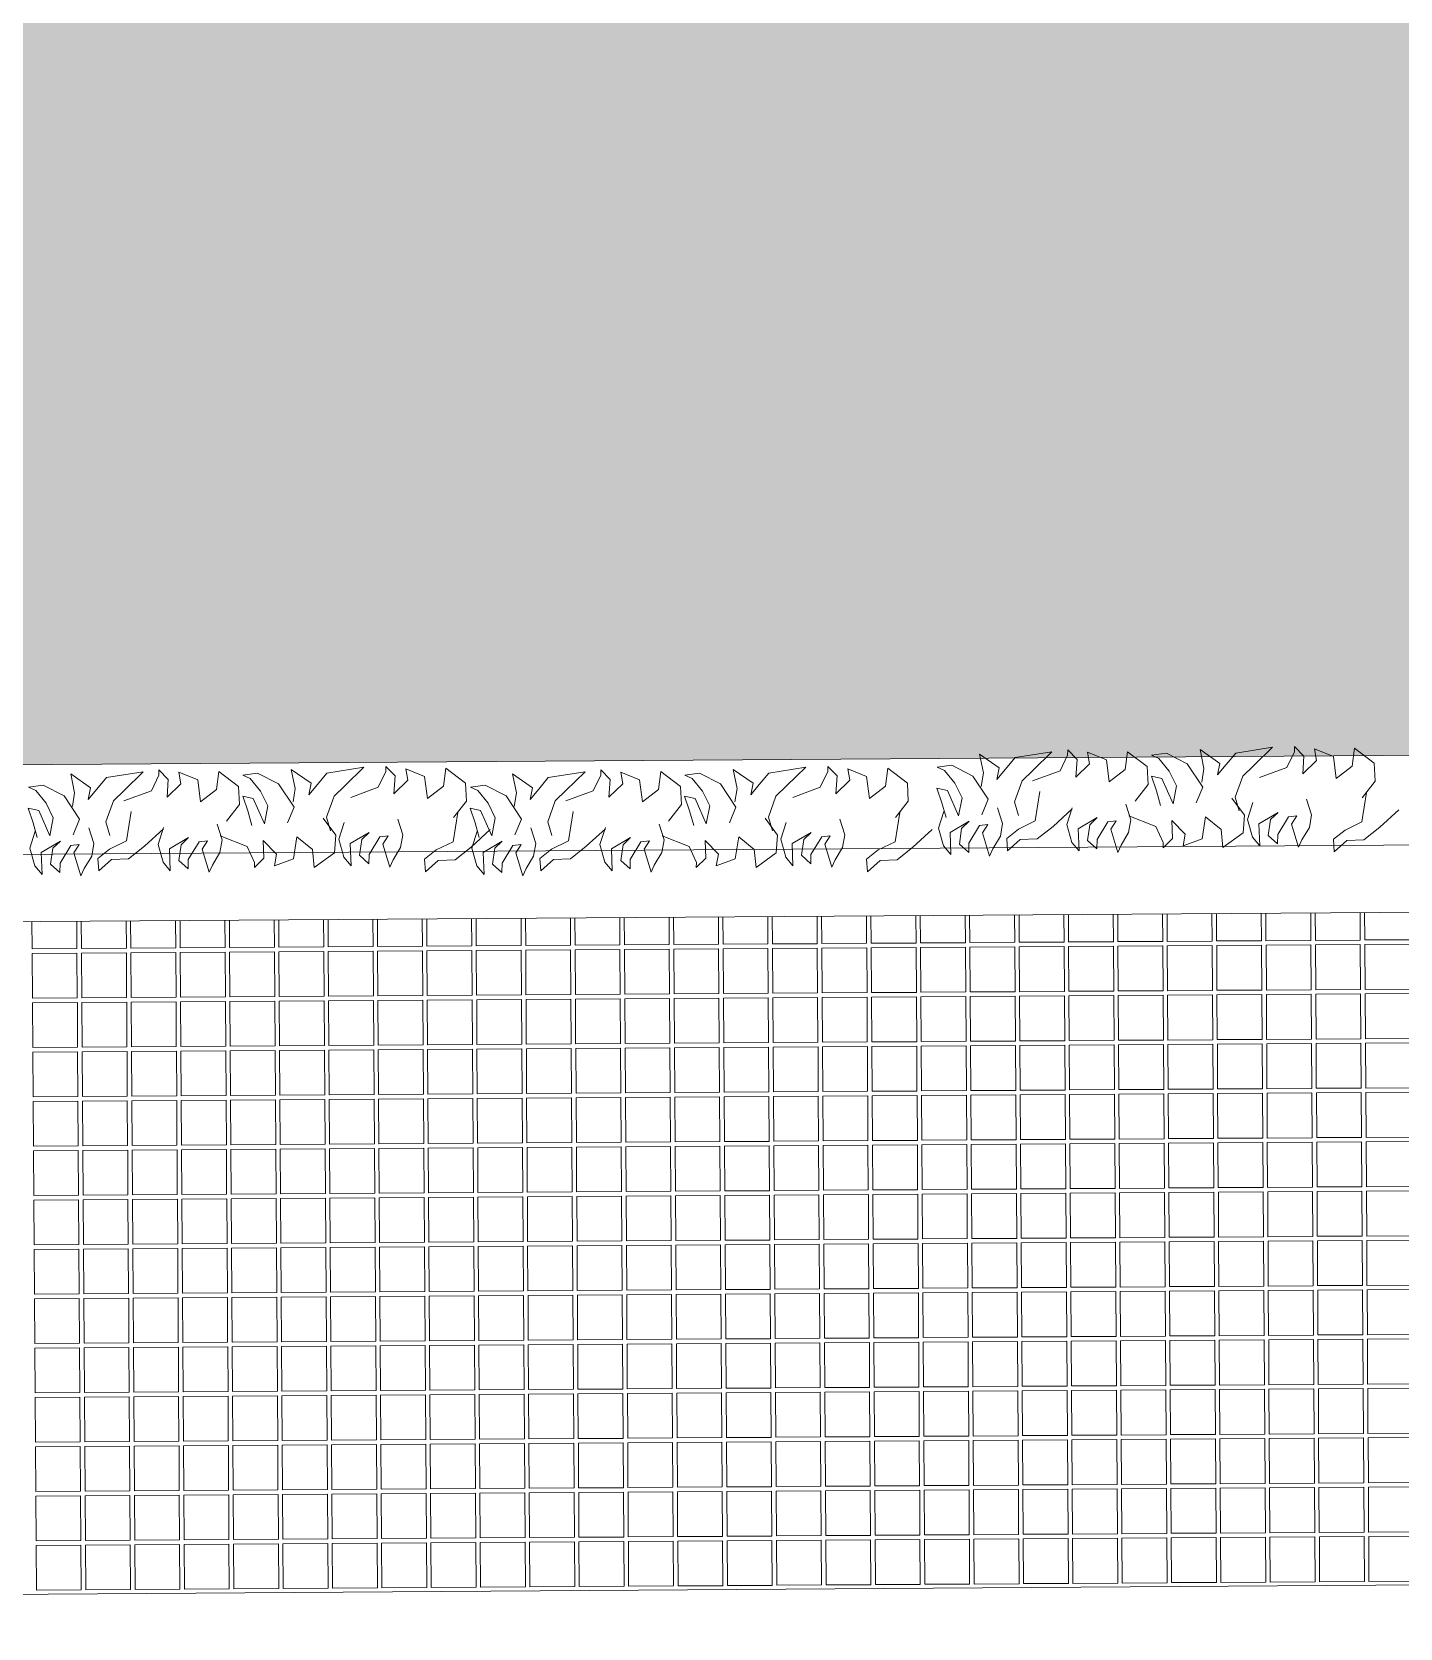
# Model space of a CAD drawing. Header units: millimetres. Extents: x -225363 to 347188, y -782467 to 813415.
# Drawn here: x 36278 to 39327, y 14991 to 18549 of the extents above; entities that cross this region are included whole.
import ezdxf

# ---------------------------------------------------------------- set-up
doc = ezdxf.new("R2010")
doc.units = ezdxf.units.MM
doc.layers.add('Xref SCN', color=8, linetype='Continuous', lineweight=0)

# ---------------------------------------------------------------- blocks, each defined once
blk = doc.blocks.new('tre')
at = {"layer": 'Xref SCN', "ltscale": 100}
for points in [[(220, 3680), (-60, 3640), (-140, 3480), (-230, 3370), (-350, 3380), (-240, 3500), (-230, 3660), (-110, 3810), (60, 3990)], [(350, 2660), (450, 2920), (600, 2990), (650, 2990), (560, 3080), (390, 3070), (520, 3200), (630, 3180), (560, 3360), (350, 3390), (470, 3540), (640, 3560), (500, 3750), (330, 3760), (170, 3640)], [(150, 3110), (0, 3160), (-120, 3140), (-240, 3070), (-310, 3040), (-90, 2970), (-10, 3020), (-20, 2940), (-190, 2840), (-280, 2840), (-200, 2750), (-50, 2770), (20, 2840), (-90, 2660), (-300, 2670), (-220, 2600), (-50, 2550), (110, 2600)], [(300, 2110), (430, 2130), (610, 2090), (480, 2280), (370, 2260), (470, 2340), (580, 2430), (640, 2780), (460, 2600), (360, 2500), (160, 2430), (30, 2470)], [(-30, 1420), (-130, 1680), (-280, 1750), (-330, 1750), (-240, 1840), (-70, 1830), (-200, 1960), (-310, 1940), (-240, 2120), (-30, 2150), (-150, 2300), (-320, 2320), (-180, 2510), (-10, 2520), (150, 2400)], [(70, 1720), (210, 1680), (350, 1630), (330, 1730), (90, 1840), (260, 1870), (400, 1800), (520, 1700), (550, 1630), (570, 1770), (470, 1970), (250, 2120), (100, 2060)], [(290, 500), (390, 760), (540, 830), (590, 830), (500, 920), (330, 910), (460, 1040), (570, 1020), (500, 1200), (290, 1230), (410, 1380), (580, 1400), (440, 1590), (270, 1600), (110, 1480)], [(80, 1390), (-70, 1440), (-190, 1420), (-310, 1350), (-380, 1320), (-160, 1250), (-80, 1300), (-90, 1220), (-260, 1120), (-350, 1120), (-270, 1030), (-120, 1050), (-50, 1120), (-160, 940), (-370, 950), (-290, 880), (-120, 830), (40, 880)], [(190, 570), (-90, 530), (-170, 370), (-260, 260), (-380, 270), (-270, 390), (-260, 550), (-140, 700), (30, 880)], [(230, 10), (360, 30), (540, -10), (410, 180), (300, 160), (400, 240), (510, 330), (570, 680), (390, 500), (290, 400), (90, 330), (-40, 370)], [(30, 170), (-120, 220), (-240, 200), (-360, 130), (-430, 100), (-210, 30), (-130, 80), (-140, 0), (-310, -100), (-400, -100), (-320, -190), (-170, -170), (-100, -100), (-210, -280), (-420, -270), (-340, -340), (-170, -390), (-10, -340)], [(-70, -320), (70, -360), (210, -410), (190, -310), (-50, -200), (120, -170), (260, -240), (380, -340), (410, -410), (430, -270), (330, -70), (110, 80), (-40, 20)]]:
    blk.add_lwpolyline(points, dxfattribs=at)
blk = doc.blocks.new('A$C997e597b')
at = {"layer": 'Xref SCN', "ltscale": 3}
for points in [[(32690, 10791.2), (32690.4, 10730.5), (32590.4, 10729.8), (32590, 10790.6)], [(32800, 10792), (32800.4, 10731.2), (32700.4, 10730.5), (32700, 10791.3)], [(32910, 10792.7), (32910.4, 10731.9), (32810.4, 10731.3), (32810, 10792.1)], [(33020, 10793.5), (33020.4, 10732.7), (32920.4, 10732), (32920, 10792.8)], [(33130, 10794.2), (33130.4, 10733.4), (33030.4, 10732.7), (33030, 10793.5)], [(33240, 10795), (33240.4, 10734.1), (33140.4, 10733.5), (33140, 10794.3)], [(33350, 10795.7), (33350.4, 10734.9), (33250.4, 10734.2), (33250, 10795)], [(33460, 10796.4), (33460.4, 10735.6), (33360.4, 10734.9), (33360, 10795.8)], [(33570, 10797.2), (33570.4, 10736.3), (33470.4, 10735.7), (33470, 10796.5)], [(33680, 10797.9), (33680.4, 10737.1), (33580.4, 10736.4), (33580, 10797.2)], [(33790, 10798.7), (33790.4, 10737.8), (33690.4, 10737.1), (33690, 10798)], [(33900, 10799.4), (33900.4, 10738.5), (33800.4, 10737.9), (33800, 10798.7)], [(34009.9, 10800.1), (34010.4, 10739.3), (33910.4, 10738.6), (33909.9, 10799.5)], [(34119.9, 10800.9), (34120.4, 10740), (34020.4, 10739.3), (34019.9, 10800.2)], [(34229.9, 10801.6), (34230.3, 10740.7), (34130.4, 10740.1), (34129.9, 10800.9)], [(34339.9, 10802.4), (34340.3, 10741.4), (34240.3, 10740.8), (34239.9, 10801.7)], [(34449.9, 10803.1), (34450.3, 10742.2), (34350.3, 10741.5), (34349.9, 10802.4)], [(34559.9, 10803.8), (34560.3, 10742.9), (34460.3, 10742.2), (34459.9, 10803.2)], [(34669.9, 10804.6), (34670.3, 10743.6), (34570.3, 10743), (34569.9, 10803.9)], [(34779.9, 10805.3), (34780.3, 10744.4), (34680.3, 10743.7), (34679.9, 10804.6)], [(34889.9, 10806.1), (34890.3, 10745.1), (34790.3, 10744.4), (34789.9, 10805.4)], [(34999.9, 10806.8), (35000.3, 10745.8), (34900.3, 10745.2), (34899.9, 10806.1)], [(35109.9, 10807.5), (35110.3, 10746.6), (35010.3, 10745.9), (35009.9, 10806.9)], [(35219.9, 10808.3), (35220.3, 10747.3), (35120.3, 10746.6), (35119.9, 10807.6)], [(35329.9, 10809), (35330.3, 10748), (35230.3, 10747.4), (35229.9, 10808.3)], [(35439.9, 10809.8), (35440.3, 10748.8), (35340.3, 10748.1), (35339.9, 10809.1)], [(35549.9, 10810.5), (35550.3, 10749.5), (35450.3, 10748.8), (35449.9, 10809.8)], [(35659.9, 10811.2), (35660.3, 10750.2), (35560.3, 10749.6), (35559.9, 10810.6)]]:
    blk.add_lwpolyline(points, dxfattribs=at)
for points in [[(32590.5, 10719.8), (32690.4, 10720.5), (32691.1, 10620.5), (32591.1, 10619.8)], [(32700.4, 10720.5), (32800.4, 10721.2), (32801.1, 10621.2), (32701.1, 10620.5)], [(32810.4, 10721.3), (32910.4, 10721.9), (32911.1, 10621.9), (32811.1, 10621.3)], [(32920.4, 10722), (33020.4, 10722.7), (33021.1, 10622.7), (32921.1, 10622)], [(33030.4, 10722.7), (33130.4, 10723.4), (33131.1, 10623.4), (33031.1, 10622.7)], [(33140.4, 10723.5), (33240.4, 10724.1), (33241.1, 10624.1), (33141.1, 10623.5)], [(33250.4, 10724.2), (33350.4, 10724.9), (33351.1, 10624.9), (33251.1, 10624.2)], [(33360.4, 10724.9), (33460.4, 10725.6), (33461.1, 10625.6), (33361.1, 10624.9)], [(33470.4, 10725.7), (33570.4, 10726.3), (33571.1, 10626.3), (33471.1, 10625.7)], [(33580.4, 10726.4), (33680.4, 10727.1), (33681.1, 10627.1), (33581.1, 10626.4)], [(33690.4, 10727.1), (33790.4, 10727.8), (33791.1, 10627.8), (33691.1, 10627.1)], [(33800.4, 10727.9), (33900.4, 10728.5), (33901.1, 10628.5), (33801.1, 10627.9)], [(33910.4, 10728.6), (34010.4, 10729.3), (34011.1, 10629.3), (33911.1, 10628.6)], [(34020.4, 10729.3), (34120.4, 10730), (34121.1, 10630), (34021.1, 10629.3)], [(34130.4, 10730.1), (34230.4, 10730.7), (34231.1, 10630.7), (34131.1, 10630.1)], [(34240.4, 10730.8), (34340.4, 10731.5), (34341.1, 10631.5), (34241.1, 10630.8)], [(34350.4, 10731.5), (34450.4, 10732.2), (34451.1, 10632.2), (34351.1, 10631.5)], [(34460.4, 10732.2), (34560.4, 10732.9), (34561.1, 10632.9), (34461.1, 10632.3)], [(34570.4, 10733), (34670.4, 10733.6), (34671.1, 10633.7), (34571.1, 10633)], [(34680.4, 10733.7), (34780.4, 10734.4), (34781.1, 10634.4), (34681.1, 10633.7)], [(34790.4, 10734.4), (34890.4, 10735.1), (34891.1, 10635.1), (34791.1, 10634.4)], [(34900.4, 10735.2), (35000.4, 10735.8), (35001.1, 10635.8), (34901.1, 10635.2)], [(35010.4, 10735.9), (35110.4, 10736.6), (35111.1, 10636.6), (35011.1, 10635.9)], [(35120.4, 10736.6), (35220.4, 10737.3), (35221.1, 10637.3), (35121.1, 10636.6)], [(35230.4, 10737.4), (35330.4, 10738), (35331.1, 10638), (35231.1, 10637.4)], [(35340.4, 10738.1), (35440.4, 10738.8), (35441.1, 10638.8), (35341.1, 10638.1)], [(35450.4, 10738.8), (35550.4, 10739.5), (35551.1, 10639.5), (35451.1, 10638.8)], [(35560.4, 10739.6), (35660.4, 10740.2), (35661, 10640.2), (35561.1, 10639.6)], [(32591.2, 10609.8), (32691.2, 10610.5), (32691.8, 10510.5), (32591.8, 10509.8)], [(32701.2, 10610.5), (32801.2, 10611.2), (32801.8, 10511.2), (32701.8, 10510.5)], [(32811.2, 10611.3), (32911.2, 10611.9), (32911.8, 10511.9), (32811.8, 10511.3)], [(32921.2, 10612), (33021.2, 10612.7), (33021.8, 10512.7), (32921.8, 10512)], [(33031.2, 10612.7), (33131.2, 10613.4), (33131.8, 10513.4), (33031.8, 10512.7)], [(33141.2, 10613.5), (33241.2, 10614.1), (33241.8, 10514.1), (33141.8, 10513.5)], [(33251.2, 10614.2), (33351.2, 10614.9), (33351.8, 10514.9), (33251.8, 10514.2)], [(33361.2, 10614.9), (33461.2, 10615.6), (33461.8, 10515.6), (33361.8, 10514.9)], [(33471.2, 10615.7), (33571.2, 10616.3), (33571.8, 10516.3), (33471.8, 10515.7)], [(33581.2, 10616.4), (33681.2, 10617.1), (33681.8, 10517.1), (33581.8, 10516.4)], [(33691.2, 10617.1), (33791.2, 10617.8), (33791.8, 10517.8), (33691.8, 10517.1)], [(33801.2, 10617.9), (33901.2, 10618.5), (33901.8, 10518.5), (33801.8, 10517.9)], [(33911.2, 10618.6), (34011.2, 10619.3), (34011.8, 10519.3), (33911.8, 10518.6)], [(34021.2, 10619.3), (34121.1, 10620), (34121.8, 10520), (34021.8, 10519.3)], [(34131.1, 10620.1), (34231.1, 10620.7), (34231.8, 10520.7), (34131.8, 10520.1)], [(34241.1, 10620.8), (34341.1, 10621.5), (34341.8, 10521.5), (34241.8, 10520.8)], [(34351.1, 10621.5), (34451.1, 10622.2), (34451.8, 10522.2), (34351.8, 10521.5)], [(34461.1, 10622.3), (34561.1, 10622.9), (34561.8, 10522.9), (34461.8, 10522.3)], [(34571.1, 10623), (34671.1, 10623.7), (34671.8, 10523.7), (34571.8, 10523)], [(34681.1, 10623.7), (34781.1, 10624.4), (34781.8, 10524.4), (34681.8, 10523.7)], [(34791.1, 10624.4), (34891.1, 10625.1), (34891.8, 10525.1), (34791.8, 10524.5)], [(34901.1, 10625.2), (35001.1, 10625.8), (35001.8, 10525.9), (34901.8, 10525.2)], [(35011.1, 10625.9), (35111.1, 10626.6), (35111.8, 10526.6), (35011.8, 10525.9)], [(35121.1, 10626.6), (35221.1, 10627.3), (35221.8, 10527.3), (35121.8, 10526.6)], [(35231.1, 10627.4), (35331.1, 10628), (35331.8, 10528), (35231.8, 10527.4)], [(35341.1, 10628.1), (35441.1, 10628.8), (35441.8, 10528.8), (35341.8, 10528.1)], [(35451.1, 10628.8), (35551.1, 10629.5), (35551.8, 10529.5), (35451.8, 10528.8)], [(35561.1, 10629.6), (35661.1, 10630.2), (35661.8, 10530.2), (35561.8, 10529.6)], [(32591.9, 10499.8), (32691.9, 10500.5), (32692.6, 10400.5), (32592.6, 10399.8)], [(32701.9, 10500.5), (32801.9, 10501.2), (32802.6, 10401.2), (32702.6, 10400.5)], [(32811.9, 10501.3), (32911.9, 10501.9), (32912.6, 10401.9), (32812.6, 10401.3)], [(32921.9, 10502), (33021.9, 10502.7), (33022.6, 10402.7), (32922.6, 10402)], [(33031.9, 10502.7), (33131.9, 10503.4), (33132.6, 10403.4), (33032.6, 10402.7)], [(33141.9, 10503.5), (33241.9, 10504.1), (33242.6, 10404.1), (33142.6, 10403.5)], [(33251.9, 10504.2), (33351.9, 10504.9), (33352.6, 10404.9), (33252.6, 10404.2)], [(33361.9, 10504.9), (33461.9, 10505.6), (33462.6, 10405.6), (33362.6, 10404.9)], [(33471.9, 10505.7), (33571.9, 10506.3), (33572.6, 10406.3), (33472.6, 10405.7)], [(33581.9, 10506.4), (33681.9, 10507.1), (33682.6, 10407.1), (33582.6, 10406.4)], [(33691.9, 10507.1), (33791.9, 10507.8), (33792.6, 10407.8), (33692.6, 10407.1)], [(33801.9, 10507.9), (33901.9, 10508.5), (33902.6, 10408.5), (33802.6, 10407.9)], [(33911.9, 10508.6), (34011.9, 10509.3), (34012.6, 10409.3), (33912.6, 10408.6)], [(34021.9, 10509.3), (34121.9, 10510), (34122.5, 10410), (34022.6, 10409.3)], [(34131.9, 10510.1), (34231.9, 10510.7), (34232.5, 10410.7), (34132.5, 10410.1)], [(34241.9, 10510.8), (34341.9, 10511.5), (34342.5, 10411.5), (34242.5, 10410.8)], [(34351.9, 10511.5), (34451.9, 10512.2), (34452.5, 10412.2), (34352.5, 10411.5)], [(34461.9, 10512.3), (34561.9, 10512.9), (34562.5, 10412.9), (34462.5, 10412.3)], [(34571.9, 10513), (34671.9, 10513.7), (34672.5, 10413.7), (34572.5, 10413)], [(34681.9, 10513.7), (34781.9, 10514.4), (34782.5, 10414.4), (34682.5, 10413.7)], [(34791.9, 10514.5), (34891.9, 10515.1), (34892.5, 10415.1), (34792.5, 10414.5)], [(34901.9, 10515.2), (35001.9, 10515.9), (35002.5, 10415.9), (34902.5, 10415.2)], [(35011.9, 10515.9), (35111.9, 10516.6), (35112.5, 10416.6), (35012.5, 10415.9)], [(35121.9, 10516.7), (35221.9, 10517.3), (35222.5, 10417.3), (35122.5, 10416.7)], [(35231.9, 10517.4), (35331.9, 10518), (35332.5, 10418.1), (35232.5, 10417.4)], [(35341.9, 10518.1), (35441.9, 10518.8), (35442.5, 10418.8), (35342.5, 10418.1)], [(35451.9, 10518.8), (35551.9, 10519.5), (35552.5, 10419.5), (35452.5, 10418.9)], [(35561.9, 10519.6), (35661.8, 10520.2), (35662.5, 10420.2), (35562.5, 10419.6)], [(32812.6, 10391.3), (32912.6, 10391.9), (32913.3, 10291.9), (32813.3, 10291.3)], [(32922.6, 10392), (33022.6, 10392.7), (33023.3, 10292.7), (32923.3, 10292)], [(33032.6, 10392.7), (33132.6, 10393.4), (33133.3, 10293.4), (33033.3, 10292.7)], [(33142.6, 10393.5), (33242.6, 10394.1), (33243.3, 10294.1), (33143.3, 10293.5)], [(33252.6, 10394.2), (33352.6, 10394.9), (33353.3, 10294.9), (33253.3, 10294.2)], [(33362.6, 10394.9), (33462.6, 10395.6), (33463.3, 10295.6), (33363.3, 10294.9)], [(33472.6, 10395.7), (33572.6, 10396.3), (33573.3, 10296.3), (33473.3, 10295.7)], [(33582.6, 10396.4), (33682.6, 10397.1), (33683.3, 10297.1), (33583.3, 10296.4)], [(33692.6, 10397.1), (33792.6, 10397.8), (33793.3, 10297.8), (33693.3, 10297.1)], [(33802.6, 10397.9), (33902.6, 10398.5), (33903.3, 10298.5), (33803.3, 10297.9)], [(33912.6, 10398.6), (34012.6, 10399.3), (34013.3, 10299.3), (33913.3, 10298.6)], [(34022.6, 10399.3), (34122.6, 10400), (34123.3, 10300), (34023.3, 10299.3)], [(34132.6, 10400.1), (34232.6, 10400.7), (34233.3, 10300.7), (34133.3, 10300.1)], [(34242.6, 10400.8), (34342.6, 10401.5), (34343.3, 10301.5), (34243.3, 10300.8)], [(34352.6, 10401.5), (34452.6, 10402.2), (34453.3, 10302.2), (34353.3, 10301.5)], [(34462.6, 10402.3), (34562.6, 10402.9), (34563.3, 10302.9), (34463.3, 10302.3)], [(34572.6, 10403), (34672.6, 10403.7), (34673.3, 10303.7), (34573.3, 10303)], [(34682.6, 10403.7), (34782.6, 10404.4), (34783.3, 10304.4), (34683.3, 10303.7)], [(34792.6, 10404.5), (34892.6, 10405.1), (34893.3, 10305.1), (34793.3, 10304.5)], [(34902.6, 10405.2), (35002.6, 10405.9), (35003.3, 10305.9), (34903.3, 10305.2)], [(35012.6, 10405.9), (35112.6, 10406.6), (35113.3, 10306.6), (35013.3, 10305.9)], [(35122.6, 10406.7), (35222.6, 10407.3), (35223.3, 10307.3), (35123.3, 10306.7)], [(35232.6, 10407.4), (35332.6, 10408.1), (35333.3, 10308.1), (35233.3, 10307.4)], [(35342.6, 10408.1), (35442.6, 10408.8), (35443.3, 10308.8), (35343.3, 10308.1)], [(35452.6, 10408.9), (35552.6, 10409.5), (35553.2, 10309.5), (35453.3, 10308.9)], [(35562.6, 10409.6), (35662.6, 10410.2), (35663.2, 10310.3), (35563.2, 10309.6)], [(32592.6, 10389.8), (32692.6, 10390.5), (32693.3, 10290.5), (32593.3, 10289.8)], [(32702.6, 10390.5), (32802.6, 10391.2), (32803.3, 10291.2), (32703.3, 10290.5)], [(33363.4, 10284.9), (33463.4, 10285.6), (33464, 10185.6), (33364, 10184.9)], [(33473.4, 10285.7), (33573.4, 10286.3), (33574, 10186.3), (33474, 10185.7)], [(33583.4, 10286.4), (33683.4, 10287.1), (33684, 10187.1), (33584, 10186.4)], [(33693.4, 10287.1), (33793.4, 10287.8), (33794, 10187.8), (33694, 10187.1)], [(33803.4, 10287.9), (33903.4, 10288.5), (33904, 10188.5), (33804, 10187.9)], [(33913.4, 10288.6), (34013.4, 10289.3), (34014, 10189.3), (33914, 10188.6)], [(34023.4, 10289.3), (34123.3, 10290), (34124, 10190), (34024, 10189.3)], [(34133.3, 10290.1), (34233.3, 10290.7), (34234, 10190.7), (34134, 10190.1)], [(34243.3, 10290.8), (34343.3, 10291.5), (34344, 10191.5), (34244, 10190.8)], [(34353.3, 10291.5), (34453.3, 10292.2), (34454, 10192.2), (34354, 10191.5)], [(34463.3, 10292.3), (34563.3, 10292.9), (34564, 10192.9), (34464, 10192.3)], [(34573.3, 10293), (34673.3, 10293.7), (34674, 10193.7), (34574, 10193)], [(34683.3, 10293.7), (34783.3, 10294.4), (34784, 10194.4), (34684, 10193.7)], [(34793.3, 10294.5), (34893.3, 10295.1), (34894, 10195.1), (34794, 10194.5)], [(34903.3, 10295.2), (35003.3, 10295.9), (35004, 10195.9), (34904, 10195.2)], [(35013.3, 10295.9), (35113.3, 10296.6), (35114, 10196.6), (35014, 10195.9)], [(35123.3, 10296.7), (35223.3, 10297.3), (35224, 10197.3), (35124, 10196.7)], [(35233.3, 10297.4), (35333.3, 10298.1), (35334, 10198.1), (35234, 10197.4)], [(35343.3, 10298.1), (35443.3, 10298.8), (35444, 10198.8), (35344, 10198.1)], [(35453.3, 10298.9), (35553.3, 10299.5), (35554, 10199.5), (35454, 10198.9)], [(35563.3, 10299.6), (35663.3, 10300.3), (35664, 10200.3), (35564, 10199.6)], [(32593.4, 10279.8), (32693.4, 10280.5), (32694, 10180.5), (32594, 10179.8)], [(32703.4, 10280.5), (32803.4, 10281.2), (32804, 10181.2), (32704, 10180.5)], [(32813.4, 10281.3), (32913.4, 10281.9), (32914, 10181.9), (32814, 10181.3)], [(32923.4, 10282), (33023.4, 10282.7), (33024, 10182.7), (32924, 10182)], [(33033.4, 10282.7), (33133.4, 10283.4), (33134, 10183.4), (33034, 10182.7)], [(33143.4, 10283.5), (33243.4, 10284.1), (33244, 10184.1), (33144, 10183.5)], [(33253.4, 10284.2), (33353.4, 10284.9), (33354, 10184.9), (33254, 10184.2)], [(33804.1, 10177.9), (33904.1, 10178.5), (33904.8, 10078.5), (33804.8, 10077.9)], [(33914.1, 10178.6), (34014.1, 10179.3), (34014.7, 10079.3), (33914.8, 10078.6)], [(34024.1, 10179.3), (34124.1, 10180), (34124.7, 10080), (34024.7, 10079.3)], [(34134.1, 10180.1), (34234.1, 10180.7), (34234.7, 10080.7), (34134.7, 10080.1)], [(34244.1, 10180.8), (34344.1, 10181.5), (34344.7, 10081.5), (34244.7, 10080.8)], [(34354.1, 10181.5), (34454.1, 10182.2), (34454.7, 10082.2), (34354.7, 10081.5)], [(34464.1, 10182.3), (34564.1, 10182.9), (34564.7, 10082.9), (34464.7, 10082.3)], [(34574.1, 10183), (34674.1, 10183.7), (34674.7, 10083.7), (34574.7, 10083)], [(34684.1, 10183.7), (34784.1, 10184.4), (34784.7, 10084.4), (34684.7, 10083.7)], [(34794.1, 10184.5), (34894.1, 10185.1), (34894.7, 10085.1), (34794.7, 10084.5)], [(34904.1, 10185.2), (35004.1, 10185.9), (35004.7, 10085.9), (34904.7, 10085.2)], [(35014.1, 10185.9), (35114.1, 10186.6), (35114.7, 10086.6), (35014.7, 10085.9)], [(35124.1, 10186.7), (35224.1, 10187.3), (35224.7, 10087.3), (35124.7, 10086.7)], [(35234.1, 10187.4), (35334.1, 10188.1), (35334.7, 10088.1), (35234.7, 10087.4)], [(35344.1, 10188.1), (35444.1, 10188.8), (35444.7, 10088.8), (35344.7, 10088.1)], [(35454.1, 10188.9), (35554, 10189.5), (35554.7, 10089.5), (35454.7, 10088.9)], [(35564, 10189.6), (35664, 10190.3), (35664.7, 10090.3), (35564.7, 10089.6)], [(32594.1, 10169.8), (32694.1, 10170.5), (32694.8, 10070.5), (32594.8, 10069.8)], [(32704.1, 10170.5), (32804.1, 10171.2), (32804.8, 10071.2), (32704.8, 10070.5)], [(32814.1, 10171.3), (32914.1, 10171.9), (32914.8, 10071.9), (32814.8, 10071.3)], [(32924.1, 10172), (33024.1, 10172.7), (33024.8, 10072.7), (32924.8, 10072)], [(33034.1, 10172.7), (33134.1, 10173.4), (33134.8, 10073.4), (33034.8, 10072.7)], [(33144.1, 10173.5), (33244.1, 10174.1), (33244.8, 10074.1), (33144.8, 10073.5)], [(33254.1, 10174.2), (33354.1, 10174.9), (33354.8, 10074.9), (33254.8, 10074.2)], [(33364.1, 10174.9), (33464.1, 10175.6), (33464.8, 10075.6), (33364.8, 10074.9)], [(33474.1, 10175.7), (33574.1, 10176.3), (33574.8, 10076.3), (33474.8, 10075.7)], [(33584.1, 10176.4), (33684.1, 10177.1), (33684.8, 10077.1), (33584.8, 10076.4)], [(33694.1, 10177.1), (33794.1, 10177.8), (33794.8, 10077.8), (33694.8, 10077.1)], [(34244.8, 10070.8), (34344.8, 10071.5), (34345.5, 9971.5), (34245.5, 9970.8)], [(34354.8, 10071.5), (34454.8, 10072.2), (34455.5, 9972.2), (34355.5, 9971.5)], [(34464.8, 10072.3), (34564.8, 10072.9), (34565.5, 9972.9), (34465.5, 9972.3)], [(34574.8, 10073), (34674.8, 10073.7), (34675.5, 9973.7), (34575.5, 9973)], [(34684.8, 10073.7), (34784.8, 10074.4), (34785.5, 9974.4), (34685.5, 9973.7)], [(34794.8, 10074.5), (34894.8, 10075.1), (34895.5, 9975.1), (34795.5, 9974.5)], [(34904.8, 10075.2), (35004.8, 10075.9), (35005.5, 9975.9), (34905.5, 9975.2)], [(35014.8, 10075.9), (35114.8, 10076.6), (35115.5, 9976.6), (35015.5, 9975.9)], [(35124.8, 10076.7), (35224.8, 10077.3), (35225.5, 9977.3), (35125.5, 9976.7)], [(35234.8, 10077.4), (35334.8, 10078.1), (35335.5, 9978.1), (35235.5, 9977.4)], [(35344.8, 10078.1), (35444.8, 10078.8), (35445.4, 9978.8), (35345.5, 9978.1)], [(35454.8, 10078.9), (35554.8, 10079.5), (35555.4, 9979.5), (35455.4, 9978.9)], [(35564.8, 10079.6), (35664.8, 10080.3), (35665.4, 9980.3), (35565.4, 9979.6)], [(32594.8, 10059.8), (32694.8, 10060.5), (32695.5, 9960.5), (32595.5, 9959.8)], [(32704.8, 10060.5), (32804.8, 10061.2), (32805.5, 9961.2), (32705.5, 9960.5)], [(32814.8, 10061.3), (32914.8, 10061.9), (32915.5, 9961.9), (32815.5, 9961.3)], [(32924.8, 10062), (33024.8, 10062.7), (33025.5, 9962.7), (32925.5, 9962)], [(33034.8, 10062.7), (33134.8, 10063.4), (33135.5, 9963.4), (33035.5, 9962.7)], [(33144.8, 10063.5), (33244.8, 10064.1), (33245.5, 9964.1), (33145.5, 9963.5)], [(33254.8, 10064.2), (33354.8, 10064.9), (33355.5, 9964.9), (33255.5, 9964.2)], [(33364.8, 10064.9), (33464.8, 10065.6), (33465.5, 9965.6), (33365.5, 9964.9)], [(33474.8, 10065.7), (33574.8, 10066.3), (33575.5, 9966.3), (33475.5, 9965.7)], [(33584.8, 10066.4), (33684.8, 10067.1), (33685.5, 9967.1), (33585.5, 9966.4)], [(33694.8, 10067.1), (33794.8, 10067.8), (33795.5, 9967.8), (33695.5, 9967.1)], [(33804.8, 10067.9), (33904.8, 10068.5), (33905.5, 9968.5), (33805.5, 9967.9)], [(33914.8, 10068.6), (34014.8, 10069.3), (34015.5, 9969.3), (33915.5, 9968.6)], [(34024.8, 10069.3), (34124.8, 10070), (34125.5, 9970), (34025.5, 9969.3)], [(34134.8, 10070.1), (34234.8, 10070.7), (34235.5, 9970.7), (34135.5, 9970.1)], [(34795.5, 9964.5), (34895.5, 9965.1), (34896.2, 9865.1), (34796.2, 9864.5)], [(34905.5, 9965.2), (35005.5, 9965.9), (35006.2, 9865.9), (34906.2, 9865.2)], [(35015.5, 9965.9), (35115.5, 9966.6), (35116.2, 9866.6), (35016.2, 9865.9)], [(35125.5, 9966.7), (35225.5, 9967.3), (35226.2, 9867.3), (35126.2, 9866.7)], [(35235.5, 9967.4), (35335.5, 9968.1), (35336.2, 9868.1), (35236.2, 9867.4)], [(35345.5, 9968.1), (35445.5, 9968.8), (35446.2, 9868.8), (35346.2, 9868.1)], [(35455.5, 9968.9), (35555.5, 9969.5), (35556.2, 9869.5), (35456.2, 9868.9)], [(35565.5, 9969.6), (35665.5, 9970.3), (35666.2, 9870.3), (35566.2, 9869.6)], [(32595.6, 9949.8), (32695.6, 9950.5), (32696.2, 9850.5), (32596.2, 9849.8)], [(32705.6, 9950.5), (32805.6, 9951.2), (32806.2, 9851.2), (32706.2, 9850.5)], [(32815.6, 9951.3), (32915.6, 9951.9), (32916.2, 9851.9), (32816.2, 9851.3)], [(32925.6, 9952), (33025.6, 9952.7), (33026.2, 9852.7), (32926.2, 9852)], [(33035.6, 9952.7), (33135.6, 9953.4), (33136.2, 9853.4), (33036.2, 9852.7)], [(33145.6, 9953.5), (33245.6, 9954.1), (33246.2, 9854.1), (33146.2, 9853.5)], [(33255.6, 9954.2), (33355.6, 9954.9), (33356.2, 9854.9), (33256.2, 9854.2)], [(33365.6, 9954.9), (33465.6, 9955.6), (33466.2, 9855.6), (33366.2, 9854.9)], [(33475.6, 9955.7), (33575.6, 9956.3), (33576.2, 9856.3), (33476.2, 9855.7)], [(33585.6, 9956.4), (33685.6, 9957.1), (33686.2, 9857.1), (33586.2, 9856.4)], [(33695.6, 9957.1), (33795.6, 9957.8), (33796.2, 9857.8), (33696.2, 9857.1)], [(33805.6, 9957.9), (33905.6, 9958.5), (33906.2, 9858.5), (33806.2, 9857.9)], [(33915.6, 9958.6), (34015.5, 9959.3), (34016.2, 9859.3), (33916.2, 9858.6)], [(34025.5, 9959.3), (34125.5, 9960), (34126.2, 9860), (34026.2, 9859.3)], [(34135.5, 9960.1), (34235.5, 9960.7), (34236.2, 9860.7), (34136.2, 9860.1)], [(34245.5, 9960.8), (34345.5, 9961.5), (34346.2, 9861.5), (34246.2, 9860.8)], [(34355.5, 9961.5), (34455.5, 9962.2), (34456.2, 9862.2), (34356.2, 9861.5)], [(34465.5, 9962.3), (34565.5, 9962.9), (34566.2, 9862.9), (34466.2, 9862.3)], [(34575.5, 9963), (34675.5, 9963.7), (34676.2, 9863.7), (34576.2, 9863)], [(34685.5, 9963.7), (34785.5, 9964.4), (34786.2, 9864.4), (34686.2, 9863.7)], [(35236.3, 9857.4), (35336.3, 9858.1), (35336.9, 9758.1), (35236.9, 9757.4)], [(35346.3, 9858.1), (35446.2, 9858.8), (35446.9, 9758.8), (35346.9, 9758.1)], [(35456.2, 9858.9), (35556.2, 9859.5), (35556.9, 9759.5), (35456.9, 9758.9)], [(35566.2, 9859.6), (35666.2, 9860.3), (35666.9, 9760.3), (35566.9, 9759.6)], [(32596.3, 9839.8), (32696.3, 9840.5), (32697, 9740.5), (32597, 9739.8)], [(32706.3, 9840.5), (32806.3, 9841.2), (32807, 9741.2), (32707, 9740.5)], [(32816.3, 9841.3), (32916.3, 9841.9), (32917, 9741.9), (32817, 9741.3)], [(32926.3, 9842), (33026.3, 9842.7), (33027, 9742.7), (32927, 9742)], [(33036.3, 9842.7), (33136.3, 9843.4), (33137, 9743.4), (33037, 9742.7)], [(33146.3, 9843.5), (33246.3, 9844.1), (33247, 9744.1), (33147, 9743.5)], [(33256.3, 9844.2), (33356.3, 9844.9), (33357, 9744.9), (33257, 9744.2)], [(33366.3, 9844.9), (33466.3, 9845.6), (33467, 9745.6), (33367, 9744.9)], [(33476.3, 9845.7), (33576.3, 9846.3), (33577, 9746.3), (33477, 9745.7)], [(33586.3, 9846.4), (33686.3, 9847.1), (33687, 9747.1), (33587, 9746.4)], [(33696.3, 9847.1), (33796.3, 9847.8), (33797, 9747.8), (33697, 9747.1)], [(33806.3, 9847.9), (33906.3, 9848.5), (33906.9, 9748.5), (33807, 9747.9)], [(33916.3, 9848.6), (34016.3, 9849.3), (34016.9, 9749.3), (33916.9, 9748.6)], [(34026.3, 9849.3), (34126.3, 9850), (34126.9, 9750), (34026.9, 9749.3)], [(34136.3, 9850.1), (34236.3, 9850.7), (34236.9, 9750.7), (34136.9, 9750.1)], [(34246.3, 9850.8), (34346.3, 9851.5), (34346.9, 9751.5), (34246.9, 9750.8)], [(34356.3, 9851.5), (34456.3, 9852.2), (34456.9, 9752.2), (34356.9, 9751.5)], [(34466.3, 9852.3), (34566.3, 9852.9), (34566.9, 9752.9), (34466.9, 9752.3)], [(34576.3, 9853), (34676.3, 9853.7), (34676.9, 9753.7), (34576.9, 9753)], [(34686.3, 9853.7), (34786.3, 9854.4), (34786.9, 9754.4), (34686.9, 9753.7)], [(34796.3, 9854.5), (34896.3, 9855.1), (34896.9, 9755.1), (34796.9, 9754.5)], [(34906.3, 9855.2), (35006.3, 9855.9), (35006.9, 9755.9), (34906.9, 9755.2)], [(35016.3, 9855.9), (35116.3, 9856.6), (35116.9, 9756.6), (35016.9, 9755.9)], [(35126.3, 9856.7), (35226.3, 9857.3), (35226.9, 9757.3), (35126.9, 9756.7)], [(32597, 9729.8), (32697, 9730.5), (32697.7, 9630.5), (32597.7, 9629.8)], [(32707, 9730.5), (32807, 9731.2), (32807.7, 9631.2), (32707.7, 9630.6)], [(32817, 9731.3), (32917, 9731.9), (32917.7, 9631.9), (32817.7, 9631.3)], [(32927, 9732), (33027, 9732.7), (33027.7, 9632.7), (32927.7, 9632)], [(33037, 9732.7), (33137, 9733.4), (33137.7, 9633.4), (33037.7, 9632.7)], [(33147, 9733.5), (33247, 9734.1), (33247.7, 9634.1), (33147.7, 9633.5)], [(33257, 9734.2), (33357, 9734.9), (33357.7, 9634.9), (33257.7, 9634.2)], [(33367, 9734.9), (33467, 9735.6), (33467.7, 9635.6), (33367.7, 9634.9)], [(33477, 9735.7), (33577, 9736.3), (33577.7, 9636.3), (33477.7, 9635.7)], [(33587, 9736.4), (33687, 9737.1), (33687.7, 9637.1), (33587.7, 9636.4)], [(33697, 9737.1), (33797, 9737.8), (33797.7, 9637.8), (33697.7, 9637.1)], [(33807, 9737.9), (33907, 9738.5), (33907.7, 9638.5), (33807.7, 9637.9)], [(33917, 9738.6), (34017, 9739.3), (34017.7, 9639.3), (33917.7, 9638.6)], [(34027, 9739.3), (34127, 9740), (34127.7, 9640), (34027.7, 9639.3)], [(34137, 9740.1), (34237, 9740.7), (34237.7, 9640.7), (34137.7, 9640.1)], [(34247, 9740.8), (34347, 9741.5), (34347.7, 9641.5), (34247.7, 9640.8)], [(34357, 9741.5), (34457, 9742.2), (34457.7, 9642.2), (34357.7, 9641.5)], [(34467, 9742.3), (34567, 9742.9), (34567.7, 9642.9), (34467.7, 9642.3)], [(34577, 9743), (34677, 9743.7), (34677.7, 9643.7), (34577.7, 9643)], [(34687, 9743.7), (34787, 9744.4), (34787.7, 9644.4), (34687.7, 9643.7)], [(34797, 9744.5), (34897, 9745.1), (34897.7, 9645.1), (34797.7, 9644.5)], [(34907, 9745.2), (35007, 9745.9), (35007.7, 9645.9), (34907.7, 9645.2)], [(35017, 9745.9), (35117, 9746.6), (35117.7, 9646.6), (35017.7, 9645.9)], [(35127, 9746.7), (35227, 9747.3), (35227.7, 9647.3), (35127.7, 9646.7)], [(35237, 9747.4), (35337, 9748.1), (35337.7, 9648.1), (35237.7, 9647.4)], [(35347, 9748.1), (35447, 9748.8), (35447.6, 9648.8), (35347.7, 9648.1)], [(35457, 9748.9), (35557, 9749.5), (35557.6, 9649.5), (35457.6, 9648.9)], [(35567, 9749.6), (35667, 9750.3), (35667.6, 9650.3), (35567.6, 9649.6)], [(32597.8, 9619.8), (32697.8, 9620.5), (32698.4, 9520.5), (32598.4, 9519.8)], [(32707.8, 9620.6), (32807.8, 9621.2), (32808.4, 9521.2), (32708.4, 9520.6)], [(32817.8, 9621.3), (32917.8, 9621.9), (32918.4, 9522), (32818.4, 9521.3)], [(32927.8, 9622), (33027.8, 9622.7), (33028.4, 9522.7), (32928.4, 9522)], [(33037.8, 9622.7), (33137.8, 9623.4), (33138.4, 9523.4), (33038.4, 9522.8)], [(33147.8, 9623.5), (33247.8, 9624.1), (33248.4, 9524.2), (33148.4, 9523.5)], [(33257.8, 9624.2), (33357.8, 9624.9), (33358.4, 9524.9), (33258.4, 9524.2)], [(33367.8, 9624.9), (33467.8, 9625.6), (33468.4, 9525.6), (33368.4, 9524.9)], [(33477.8, 9625.7), (33577.8, 9626.3), (33578.4, 9526.3), (33478.4, 9525.7)], [(33587.8, 9626.4), (33687.8, 9627.1), (33688.4, 9527.1), (33588.4, 9526.4)], [(33697.8, 9627.1), (33797.8, 9627.8), (33798.4, 9527.8), (33698.4, 9527.1)], [(33807.8, 9627.9), (33907.7, 9628.5), (33908.4, 9528.5), (33808.4, 9527.9)], [(33917.7, 9628.6), (34017.7, 9629.3), (34018.4, 9529.3), (33918.4, 9528.6)], [(34027.7, 9629.3), (34127.7, 9630), (34128.4, 9530), (34028.4, 9529.3)], [(34137.7, 9630.1), (34237.7, 9630.7), (34238.4, 9530.7), (34138.4, 9530.1)], [(34247.7, 9630.8), (34347.7, 9631.5), (34348.4, 9531.5), (34248.4, 9530.8)], [(34357.7, 9631.5), (34457.7, 9632.2), (34458.4, 9532.2), (34358.4, 9531.5)], [(34467.7, 9632.3), (34567.7, 9632.9), (34568.4, 9532.9), (34468.4, 9532.3)], [(34577.7, 9633), (34677.7, 9633.7), (34678.4, 9533.7), (34578.4, 9533)], [(34687.7, 9633.7), (34787.7, 9634.4), (34788.4, 9534.4), (34688.4, 9533.7)], [(34797.7, 9634.5), (34897.7, 9635.1), (34898.4, 9535.1), (34798.4, 9534.5)], [(34907.7, 9635.2), (35007.7, 9635.9), (35008.4, 9535.9), (34908.4, 9535.2)], [(35017.7, 9635.9), (35117.7, 9636.6), (35118.4, 9536.6), (35018.4, 9535.9)], [(35127.7, 9636.7), (35227.7, 9637.3), (35228.4, 9537.3), (35128.4, 9536.7)], [(35237.7, 9637.4), (35337.7, 9638.1), (35338.4, 9538.1), (35238.4, 9537.4)], [(35347.7, 9638.1), (35447.7, 9638.8), (35448.4, 9538.8), (35348.4, 9538.1)], [(35457.7, 9638.9), (35557.7, 9639.5), (35558.4, 9539.5), (35458.4, 9538.9)], [(35567.7, 9639.6), (35667.7, 9640.3), (35668.4, 9540.3), (35568.4, 9539.6)], [(32598.5, 9509.8), (32698.5, 9510.5), (32699.2, 9410.5), (32599.2, 9409.8)], [(32708.5, 9510.6), (32808.5, 9511.2), (32809.2, 9411.2), (32709.2, 9410.6)], [(32818.5, 9511.3), (32918.5, 9512), (32919.2, 9412), (32819.2, 9411.3)], [(32928.5, 9512), (33028.5, 9512.7), (33029.2, 9412.7), (32929.2, 9412)], [(33038.5, 9512.8), (33138.5, 9513.4), (33139.2, 9413.4), (33039.2, 9412.8)], [(33148.5, 9513.5), (33248.5, 9514.2), (33249.2, 9414.2), (33149.2, 9413.5)], [(33258.5, 9514.2), (33358.5, 9514.9), (33359.2, 9414.9), (33259.2, 9414.2)], [(33368.5, 9514.9), (33468.5, 9515.6), (33469.2, 9415.6), (33369.2, 9415)], [(33478.5, 9515.7), (33578.5, 9516.3), (33579.2, 9416.4), (33479.2, 9415.7)], [(33588.5, 9516.4), (33688.5, 9517.1), (33689.2, 9417.1), (33589.2, 9416.4)], [(33698.5, 9517.1), (33798.5, 9517.8), (33799.1, 9417.8), (33699.2, 9417.1)], [(33808.5, 9517.9), (33908.5, 9518.5), (33909.1, 9418.5), (33809.1, 9417.9)], [(33918.5, 9518.6), (34018.5, 9519.3), (34019.1, 9419.3), (33919.1, 9418.6)], [(34028.5, 9519.3), (34128.5, 9520), (34129.1, 9420), (34029.1, 9419.3)], [(34138.5, 9520.1), (34238.5, 9520.7), (34239.1, 9420.7), (34139.1, 9420.1)], [(34248.5, 9520.8), (34348.5, 9521.5), (34349.1, 9421.5), (34249.1, 9420.8)], [(34358.5, 9521.5), (34458.5, 9522.2), (34459.1, 9422.2), (34359.1, 9421.5)], [(34468.5, 9522.3), (34568.5, 9522.9), (34569.1, 9422.9), (34469.1, 9422.3)], [(34578.5, 9523), (34678.5, 9523.7), (34679.1, 9423.7), (34579.1, 9423)], [(34688.5, 9523.7), (34788.5, 9524.4), (34789.1, 9424.4), (34689.1, 9423.7)], [(34798.5, 9524.5), (34898.5, 9525.1), (34899.1, 9425.1), (34799.1, 9424.5)], [(34908.5, 9525.2), (35008.5, 9525.9), (35009.1, 9425.9), (34909.1, 9425.2)], [(35018.5, 9525.9), (35118.5, 9526.6), (35119.1, 9426.6), (35019.1, 9425.9)], [(35128.5, 9526.7), (35228.5, 9527.3), (35229.1, 9427.3), (35129.1, 9426.7)], [(35238.5, 9527.4), (35338.4, 9528.1), (35339.1, 9428.1), (35239.1, 9427.4)], [(35348.4, 9528.1), (35448.4, 9528.8), (35449.1, 9428.8), (35349.1, 9428.1)], [(35458.4, 9528.9), (35558.4, 9529.5), (35559.1, 9429.5), (35459.1, 9428.9)], [(35568.4, 9529.6), (35668.4, 9530.3), (35669.1, 9430.3), (35569.1, 9429.6)], [(32599.2, 9399.8), (32699.2, 9400.5), (32699.9, 9300.5), (32599.9, 9299.8)], [(32709.2, 9400.6), (32809.2, 9401.2), (32809.9, 9301.2), (32709.9, 9300.6)], [(32819.2, 9401.3), (32919.2, 9402), (32919.9, 9302), (32819.9, 9301.3)], [(32929.2, 9402), (33029.2, 9402.7), (33029.9, 9302.7), (32929.9, 9302)], [(33039.2, 9402.8), (33139.2, 9403.4), (33139.9, 9303.4), (33039.9, 9302.8)], [(33149.2, 9403.5), (33249.2, 9404.2), (33249.9, 9304.2), (33149.9, 9303.5)], [(33259.2, 9404.2), (33359.2, 9404.9), (33359.9, 9304.9), (33259.9, 9304.2)], [(33369.2, 9405), (33469.2, 9405.6), (33469.9, 9305.6), (33369.9, 9305)], [(33479.2, 9405.7), (33579.2, 9406.4), (33579.9, 9306.4), (33479.9, 9305.7)], [(33589.2, 9406.4), (33689.2, 9407.1), (33689.9, 9307.1), (33589.9, 9306.4)], [(33699.2, 9407.2), (33799.2, 9407.8), (33799.9, 9307.8), (33699.9, 9307.2)], [(33809.2, 9407.9), (33909.2, 9408.5), (33909.9, 9308.6), (33809.9, 9307.9)], [(33919.2, 9408.6), (34019.2, 9409.3), (34019.9, 9309.3), (33919.9, 9308.6)], [(34029.2, 9409.3), (34129.2, 9410), (34129.9, 9310), (34029.9, 9309.4)], [(34139.2, 9410.1), (34239.2, 9410.7), (34239.9, 9310.7), (34139.9, 9310.1)], [(34249.2, 9410.8), (34349.2, 9411.5), (34349.9, 9311.5), (34249.9, 9310.8)], [(34359.2, 9411.5), (34459.2, 9412.2), (34459.9, 9312.2), (34359.9, 9311.5)], [(34469.2, 9412.3), (34569.2, 9412.9), (34569.9, 9312.9), (34469.9, 9312.3)], [(34579.2, 9413), (34679.2, 9413.7), (34679.9, 9313.7), (34579.9, 9313)], [(34689.2, 9413.7), (34789.2, 9414.4), (34789.9, 9314.4), (34689.9, 9313.7)], [(34799.2, 9414.5), (34899.2, 9415.1), (34899.9, 9315.1), (34799.9, 9314.5)], [(34909.2, 9415.2), (35009.2, 9415.9), (35009.9, 9315.9), (34909.9, 9315.2)], [(35019.2, 9415.9), (35119.2, 9416.6), (35119.9, 9316.6), (35019.9, 9315.9)], [(35129.2, 9416.7), (35229.2, 9417.3), (35229.9, 9317.3), (35129.9, 9316.7)], [(35239.2, 9417.4), (35339.2, 9418.1), (35339.8, 9318.1), (35239.9, 9317.4)], [(35349.2, 9418.1), (35449.2, 9418.8), (35449.8, 9318.8), (35349.8, 9318.1)], [(35459.2, 9418.9), (35559.2, 9419.5), (35559.8, 9319.5), (35459.8, 9318.9)], [(35569.2, 9419.6), (35669.2, 9420.3), (35669.8, 9320.3), (35569.8, 9319.6)]]:
    blk.add_lwpolyline(points, close=True, dxfattribs=at)
blk = doc.blocks.new('Xref SCN')
at = {"layer": 'Xref SCN', "ltscale": 3}
h = blk.add_hatch(dxfattribs=at)
h.set_pattern_fill('CROSS', color=256, scale=30, angle=197)
h.set_pattern_definition([(197, (-1424125.8, -442865.07), (-126.479246, -237.872866), [95.25, -285.75]), (287, (-1424185.26, -442833.45), (237.872866, -126.479246), [95.25, -285.75])])
edge = h.paths.add_edge_path()
edge.add_arc((2267.4, -6083), 1150, 110.6378, 180.3856)
edge.add_line((1117.5, -6090.7), (1124.4, -7115.5))
edge.add_arc((2274.3, -7107.7), 1150, 180.3856, 270.3856)
edge.add_line((2282.1, -8257.7), (21549.9, -8127.6))
edge.add_arc((21542.2, -6977.6), 1150, 270.3853, 360.4402)
edge.add_line((22692.1, -6968.7), (22692.2, -2095.9))
edge.add_arc((21542.2, -2104.7), 1150, 0.4404, 90.3856)
edge.add_line((21534.5, -954.8), (6081.9, -1059))
edge.add_arc((6089.6, -2209), 1150, 90.3854, 160.1332)
edge.add_arc((-23.6, -0.1), 5350, 290.6378, 340.1333, ccw=False)
edge = h.paths.add_edge_path()
edge.add_arc((21542.2, 18280.2), 1150, 0.4403, 104.3699, ccw=False)
edge.add_line((22692.2, 18289), (22692.2, 2404))
edge.add_arc((21542.2, 2395.2), 1150, -89.6144, 0.4403, ccw=False)
edge.add_line((21549.9, 1245.2), (6067.1, 1140.9))
edge.add_arc((6059.3, 2290.9), 1150, 200.6378, 270.3855, ccw=False)
edge.add_arc((-23.6, -0.1), 5350, 20.6378, 28.5953)
edge.add_arc((5234.3, 2862.4), 636.6, 160.1438, 208.3076, ccw=False)
edge.add_arc((7788.2, 2340.3), 3237.9, 44.3307, 166.8197, ccw=False)
edge.add_arc((13743.2, 8157.8), 5087.1, 224.3307, 255.0649)
edge.add_arc((13751.1, 8258.8), 5186.7, 255.2685, 275.8245)
edge.add_arc((13743.2, 8157.8), 5087.1, 276.028, 352.804)
edge.add_arc((13366.1, 8136.4), 5458.9, 353.5222, 372.9617)
edge.add_arc((13743.2, 8157.8), 5087.1, 13.6798, 75.7266)
edge.add_arc((16202.1, 17226.1), 4310.1, 184.5429, 253.7688, ccw=False)
edge.add_arc((12055.2, 16895.7), 150, 104.4177, 184.1801, ccw=False)
edge.add_line((12017.8, 17040.9), (21256.8, 19394.2))
at = {"layer": 'Xref SCN'}
for points in [[(21170.2, 19733.3, -0.487594), (23042.2, 18290.3), (23042.2, 2405.2, -0.414214), (21552.3, 895.2), (6069.4, 790.9, -0.314089), (4655.6, 1762.2, 0.034773), (4366.2, 2393.7, -0.207714), (4299.1, 3176.6, -0.590164), (10354.7, 4847.5, 0.13488), (12521.7, 3580.9, 0.089869), (14241.3, 3447, 0.347953), (18442.7, 7562.2, 0.084808), (18345.4, 9280.2, 0.277747), (14905.5, 12750.1, -0.312002), (11556.6, 16857.8, -0.363881), (11931.2, 17380)], [(21207.3, 19588, -0.487502), (22892.2, 18289.7), (22892.2, 2404.7, -0.41432), (21551.3, 1045.2), (6068.4, 940.9, -0.314089), (4796, 1815.1, 0.034758), (4498, 2465.2, -0.209638), (4443.4, 3135, -0.590839), (10247.4, 4742.7, 0.134894), (12483.3, 3435.9, 0.089898), (14256.8, 3297.8, 0.348027), (18591.6, 7544.4, 0.084905), (18491.3, 9314.8, 0.27766), (14944.8, 12894.8, -0.311833), (11706.2, 16869.4, -0.363628), (11968.3, 17234.7)], [(21256.8, 19394.2, -0.487352), (22692.2, 18289), (22692.2, 2404, -0.414494), (21549.9, 1245.2), (6067.1, 1140.9, -0.314089), (4983.1, 1885.6, 0.034735), (4673.9, 2560.5, -0.213304), (4635.6, 3078.6, -0.591922), (10104.3, 4603, 0.134913), (12432.1, 3242.6, 0.089934), (14277.4, 3098.8, 0.348119), (18790.2, 7520.6, 0.085025), (18686, 9360.9, 0.277545), (14997.4, 13087.8, -0.311589), (11905.6, 16884.7, -0.362797), (12017.8, 17040.9)]]:
    blk.add_lwpolyline(points, format="xyb", close=True, dxfattribs=at)
blk.add_lwpolyline([(1738.7, -4679.2, 0.314089), (767.5, -6093), (774.4, -7117.8, 0.414214), (2284.4, -8607.7), (21552.3, -8477.5, 0.414214), (23042.1, -6967.5), (23042.2, -2094.7, 0.414214), (21532.1, -604.8), (6079.5, -709, 0.314089), (4678.9, -1699.2, -0.219386), (1738.7, -4679.2)], format="xyb", dxfattribs=at)
at = {"layer": 'Xref SCN', "ltscale": 3}
blk.add_blockref('A$C997e597b', (-15258.6, -9923.8), dxfattribs=at)
at = {"layer": 'Xref SCN', "xscale": -0.2340913466629827, "yscale": 0.2340913466629827, "zscale": 0.2340913466629827, "rotation": 269.2799666287764}
for p in [(19443.7, 1114), (17418.5, 1069.5), (18403.4, 1069.5)]:
    blk.add_blockref('tre', p, dxfattribs=at)

msp = doc.modelspace()

# ---------------------------------------------------------------- block references
msp.add_blockref('Xref SCN', (18946.5, 15699))

doc.saveas('drawing.dxf')
